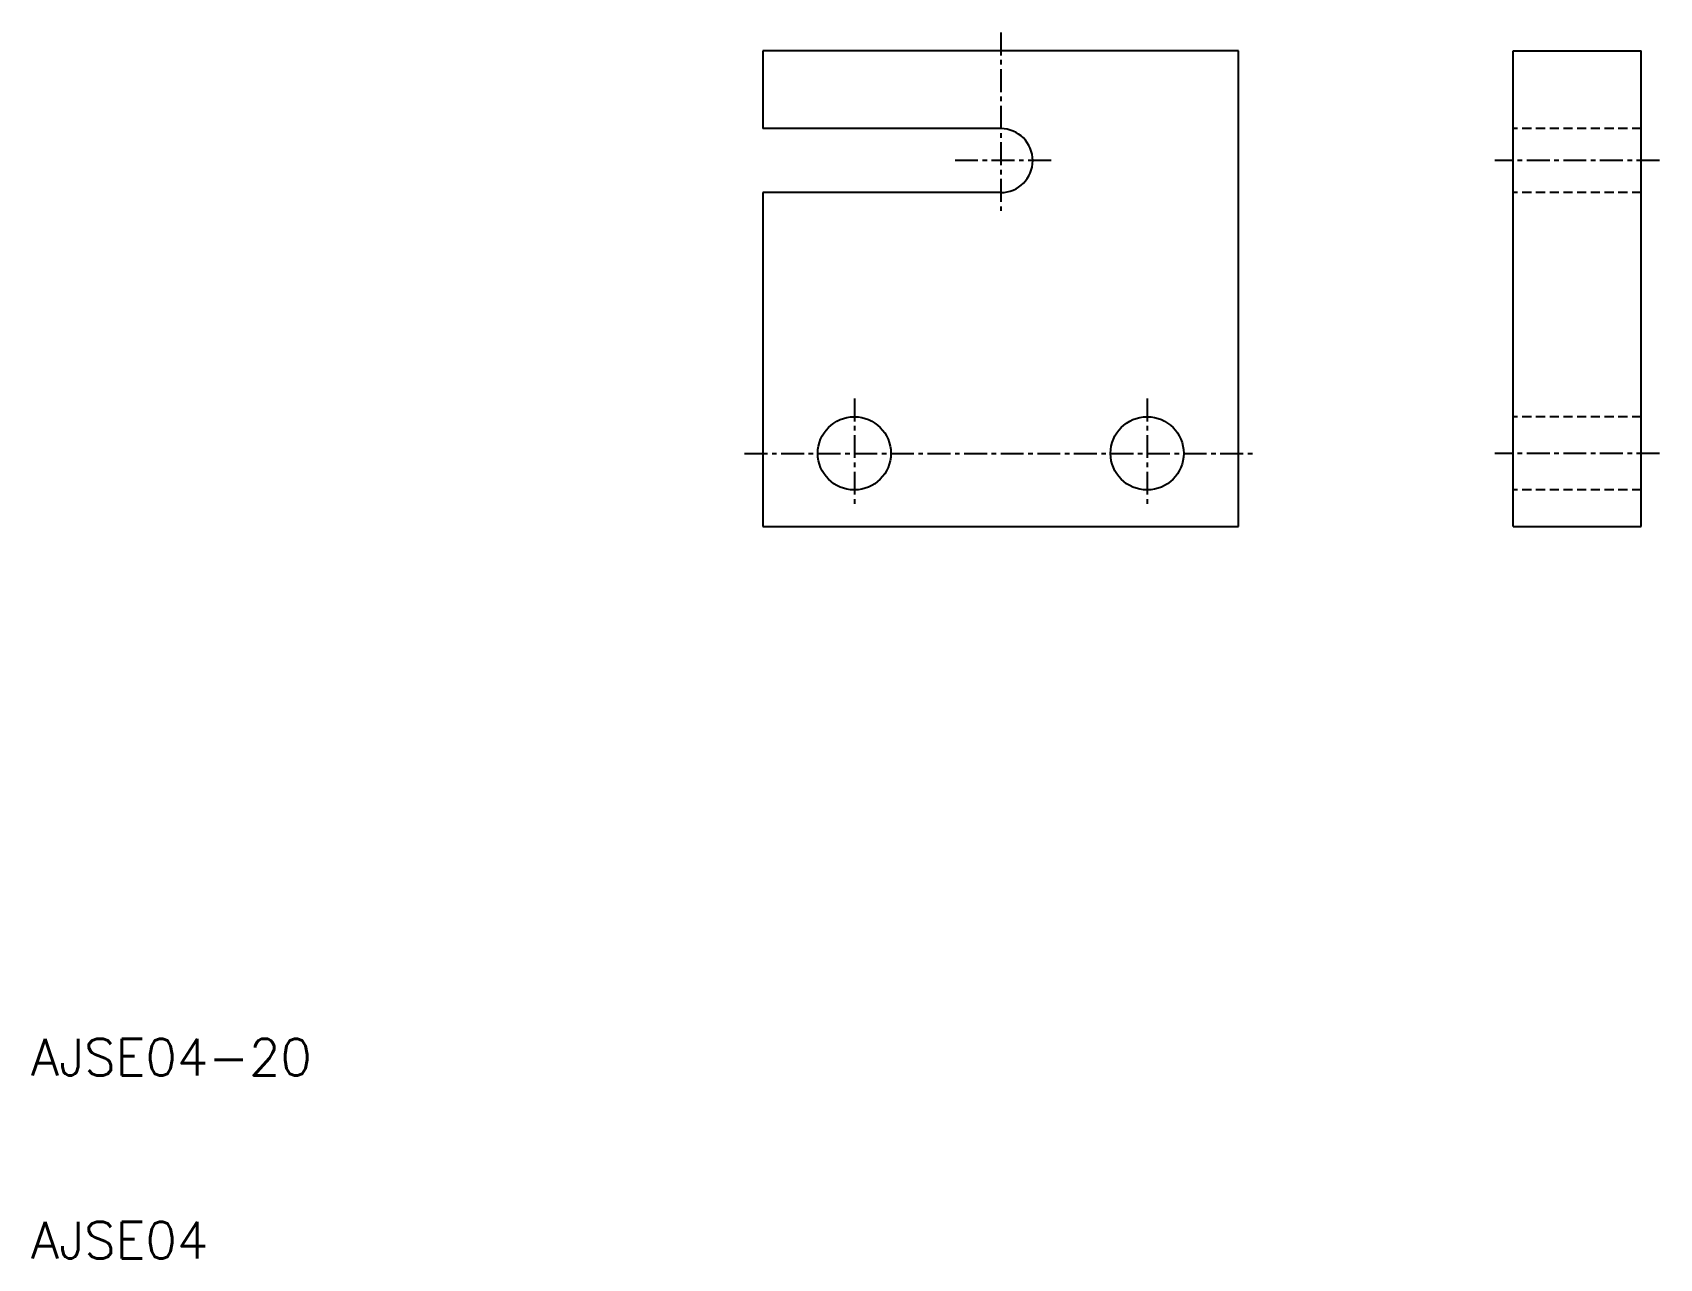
# Model space of a CAD drawing. Extents: x 10.1 to 99, y 10 to 77.
import ezdxf

# ---------------------------------------------------------------- set-up
doc = ezdxf.new("R2010")
doc.units = 0
doc.linetypes.add('CENTER', pattern=[2, 1.25, -0.25, 0.25, -0.25])
doc.linetypes.add('DASHED', pattern=[0.75, 0.5, -0.25])
doc.layers.get('0').update_dxf_attribs({"linetype": 'CONTINUOUS'})
doc.layers.add('CENTER', color=1, linetype='CENTER')
doc.styles.get("Standard").update_dxf_attribs({"font": 'txt.shx'})

msp = doc.modelspace()

# ---------------------------------------------------------------- linework, layer by layer
at = {"color": 7, "linetype": 'CONTINUOUS'}
for p, q in [((76, 76), (50, 76)), ((50, 76), (50, 71.75)), ((76, 50), (76, 76)), ((91, 50), (91, 76)), ((91, 76), (98, 76)), ((98, 50), (98, 76)), ((63, 71.75), (50, 71.75)), ((63, 68.25), (50, 68.25)), ((50, 68.25), (50, 50)), ((50, 50), (76, 50)), ((91, 50), (98, 50))]:
    msp.add_line(p, q, dxfattribs=at)
at = {"color": 3, "linetype": 'DASHED'}
for p, q in [((98, 71.75), (91, 71.75)), ((98, 68.25), (91, 68.25)), ((98, 56), (91, 56)), ((98, 52), (91, 52))]:
    msp.add_line(p, q, dxfattribs=at)
at = {"color": 7, "linetype": 'CONTINUOUS'}
for centre in [(55, 54), (71, 54)]:
    msp.add_circle(centre, 2, dxfattribs=at)
msp.add_arc((63, 70), 1.75, 270, 90, dxfattribs=at)
at = {"layer": 'CENTER', "color": 1, "linetype": 'CENTER'}
for p, q in [((63, 77), (63, 67.25)), ((65.75, 70), (60.25, 70)), ((99, 70), (90, 70)), ((55, 57), (55, 51)), ((71, 57), (71, 51)), ((49, 54), (77, 54)), ((99, 54), (90, 54))]:
    msp.add_line(p, q, dxfattribs=at)

# ---------------------------------------------------------------- texts
at = {"color": 7, "linetype": 'CONTINUOUS'}
for s, p in [('AJSE04-20', (10, 20)), ('AJSE04', (10, 10))]:
    msp.add_text(s, height=2, dxfattribs=at).set_placement(p)

doc.saveas('drawing.dxf')
